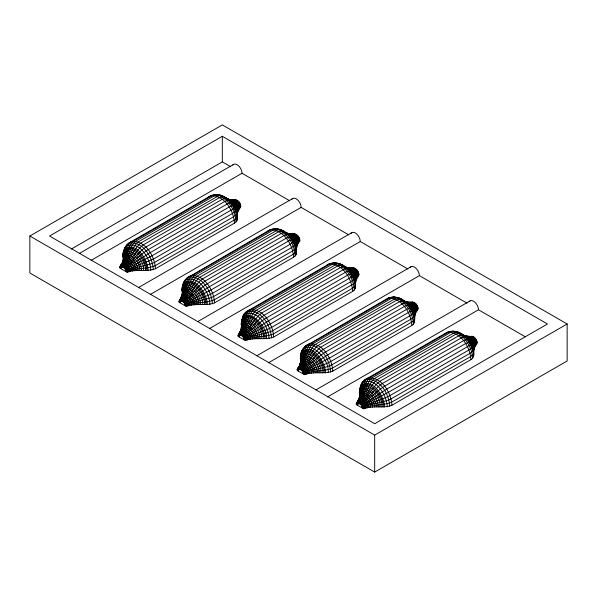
<?xml version="1.0" encoding="UTF-8"?>
<svg xmlns="http://www.w3.org/2000/svg" width="597" height="597" viewBox="0 0 597 597"><rect width="100%" height="100%" fill="white"/><g stroke="black" fill="none" stroke-linecap="round" stroke-linejoin="round"><path stroke-width="0.9" d="M247.591 310.962C239.367 315.716 243.852 325.178 240.158 332.26C243.24 325.171 239.166 315.597 247.591 310.962L328.41 264.299C335.148 261.076 343.357 263.949 348.096 269.322C350.7 270.851 353.857 270.419 356.588 269.523L358.155 271.695L359.021 274.933L356.021 280.06L355.409 284.806M477.025 341.603C469.235 345.745 477.66 355.558 470.914 359.648L391.916 405.251C382.946 408.736 372.744 405.132 363.595 408.811L356.208 404.542L356.26 403.833C363.14 396.736 355.976 384.647 365.819 379.214L446.638 332.559C453.377 329.328 461.585 332.208 466.324 337.581C468.929 339.111 472.085 338.671 474.816 337.783L476.757 340.775L477.249 343.193L474.652 347.253L473.667 351.551C473.376 343.693 467.958 336.432 460.608 333.708L466.541 336.551L469.891 337.104L473.555 336.79L474.816 337.783M120.982 268.74C121.019 265.643 124.87 267.441 125.333 269.426L152.011 255.777L231.002 210.166C238.904 208.01 229.778 201.331 227.099 198.502C222.397 194.868 215.696 193.391 210.181 196.047L129.37 242.703C124.4 246.151 121.975 252.747 123.325 258.583C124.228 262.419 120.236 264.658 119.751 268.031L127.139 272.292C136.295 268.613 146.489 272.225 155.466 268.74L234.464 223.136C241.136 219.024 232.74 209.234 240.576 205.092C239.412 198.547 232.591 200.077 227.845 199.428L232.524 200.152L236.457 199.973M405.818 302.283C409.811 302.351 415.408 300.91 417.273 305.821L411.915 309.97L413.169 312.992L409.818 315.843L330.828 361.454L326.275 363.663L302.918 372.356C302.649 370.222 298.507 367.737 298.321 371.125M237.181 216.547L237.793 211.801L240.792 206.674L240.576 205.092M296.321 249.165L296.291 250.68C295.485 246.77 297.03 242.748 299.851 240.031C299.336 234.531 293.791 232.92 289.172 234.181C294.172 233.494 297.59 239.427 297.813 243.822L296.321 249.165C296.022 242.098 291.627 235.255 285.194 232.233C288.388 234.987 292.799 236.076 296.858 234.845M415.706 303.649C412.773 304.589 408.938 305.186 406.564 302.776C401.796 297.828 393.953 295.351 387.52 298.433L304.985 346.491L303.142 350.67L302.813 356.506L301.642 361.267L299.679 365.588L297.313 369.088L297.09 370.416L304.477 374.685C313.634 370.998 323.828 374.61 332.805 371.125L411.803 325.522C417.855 321.656 411.43 312.552 418.079 308.291L417.273 305.821M121.848 265.008C125.34 258.494 121.392 249.934 127.325 244.748M123.057 256.717L123.415 251.74L124.467 250.143M123.206 257.501C126.154 237.912 147.429 259.71 145.37 270.299M123.325 258.583L123.042 253.524L125.049 247.486L127.646 244.106L131.191 241.651C145.25 239.71 154.847 256.397 155.466 268.74M123.333 259.673C124.445 240.352 145.608 259.844 143.496 270.232M180.093 302.866C180.436 299.216 184.839 302.373 184.876 304.657L186.033 304.836C194.831 300.634 204.92 300.589 213.689 296.515L292.679 250.912L295.448 248.628L295.873 247.576C293.411 236.33 281.239 224.853 269.299 230.173L186.757 278.232L184.167 281.612L183.16 292.261L178.861 302.157L186.257 306.425C195.406 302.746 205.607 306.351 214.577 302.866L293.575 257.262C300.321 253.173 291.896 243.36 299.687 239.218M180.361 300.164C181.324 290.314 192.652 298.91 191.48 305.216M185.309 279.792L183.152 283.545L182.152 287.65L182.451 293.799C181.339 288.217 182.712 282.381 186.757 278.232L190.301 275.777C204.361 273.836 213.957 290.523 214.577 302.866M182.167 290.851L182.525 285.866M182.316 291.635C185.271 272.045 206.547 293.836 204.487 304.433M200.734 304.351C200.308 296.866 195.137 287.926 187.018 287.299C180.354 288.575 184.025 297.448 179.085 300.828L180.242 301.985M182.436 292.717C185.122 274.889 204.487 294.724 202.607 304.366M273.695 336.999C273.075 324.656 263.478 307.962 249.412 309.91L245.874 312.365L243.278 315.746L242.27 326.387L240.778 330.641L238.031 335.581L237.979 336.283L245.367 340.551C254.523 336.872 264.717 340.484 273.695 336.999L352.685 291.388C359.357 287.284 350.969 277.486 358.797 273.344M239.21 336.999C239.852 332.932 244.695 337.298 244.136 339.842M239.472 334.298C240.434 324.44 251.77 333.036 250.591 339.342M241.561 327.932C239.084 300.507 268.956 323.962 266.299 338.768M241.278 324.977L241.643 319.992M241.434 325.761C244.382 306.171 265.658 327.962 263.598 338.559M298.59 368.424L301.381 360.513L302.388 349.872L304.985 346.491L308.53 344.036C322.589 342.096 332.186 358.782 332.805 371.125M306.709 345.088C303.343 347.842 300.978 351.536 300.381 355.909L300.679 362.058C297.687 331.081 330.589 355.185 328.119 372.685M300.395 359.103L300.754 354.125M300.545 359.887C303.492 340.297 324.768 362.095 322.708 372.685M300.664 360.969C303.351 343.148 322.708 362.976 320.835 372.618M356.999 403.557L361.237 393.848L362.886 382.52L364.103 380.617L367.64 378.17C381.699 376.222 391.296 392.908 391.916 405.251M357.439 405.251C358.073 401.184 362.924 405.557 362.364 408.102M358.304 401.527C361.827 394.08 357.625 384.281 365.819 379.214M379.946 406.751C382.043 396.415 360.939 376.811 359.79 396.184L359.491 390.035L361.506 383.998C373.901 373.752 387.386 395.736 387.237 406.818M358.804 400.483L360.804 393.147L360.991 386.147C372.334 376.774 384.669 396.886 384.528 407.02M359.506 393.236L359.864 388.251L360.924 386.655M359.655 394.02C362.61 374.431 383.886 396.221 381.826 406.818M359.618 396.93L359.506 398.348L358.618 399.632M418.079 308.291L418.139 309.059L415.534 313.127L414.549 317.417C414.251 310.627 410.184 303.955 404.087 300.858M414.333 317.373C412.818 313.619 415.102 309.843 417.915 307.477M123.87 267.605L124.086 266.329C131.997 260.516 135.541 250.695 143.25 244.882L222.248 199.279L225.77 198.167L227.099 198.502C229.621 202.241 234.442 202.838 238.367 201.264M182.988 301.739L183.204 300.463C191.107 294.649 194.652 284.829 202.368 279.015L281.359 233.405L284.881 232.3L286.209 232.636C288.739 236.367 293.552 236.964 297.478 235.39M242.098 335.865L242.315 334.589C250.225 328.775 253.762 318.955 261.479 313.141L340.477 267.531L343.999 266.426L345.327 266.762L348.096 269.322M301.216 369.991L301.425 368.715C309.336 362.901 312.88 353.081 320.596 347.267L399.587 301.664L403.109 300.56L404.438 300.888L407.214 303.455M360.327 404.124L360.543 402.848C368.446 397.035 371.991 387.214 379.707 381.401L458.705 335.79L462.227 334.686L463.548 335.021L466.324 337.581M313.358 372.946C314.238 365.498 301.321 353.514 299.269 366.386L301.082 360.17L300.948 353.782C310.53 339.984 326.231 362.633 325.417 372.894M182.361 294.881L182.167 295.963L184.286 289.873L185.54 280.135C198.853 274.792 209.584 292.821 209.898 304.433M241.472 329.014L241.278 330.089C240.546 308.164 263.732 326.507 261.725 338.492M300.582 363.14L300.388 364.222C300.649 345.432 320.738 362.155 318.955 372.61M359.7 397.266L359.506 398.348C364.58 396.259 368.707 403.169 368.819 407.602M122.848 255.941L123.206 254.382M181.958 290.067L182.316 288.508M241.076 324.201L241.434 322.641M300.187 358.327C305 338.715 325.895 361.804 324.067 372.774M359.304 392.453L359.655 390.893M148.078 270.508C148.213 260.374 135.877 240.255 124.542 249.636L124.042 258.128L121.318 265.143C124.198 261.217 122.236 252.397 129.348 253.225C136.631 255.188 141.22 263.008 141.616 270.225M187.958 305.962C188.592 302.104 181.995 294.776 179.727 300.381L182.279 294.545M300.194 364.021C302.142 348.275 318.47 364.133 317.082 372.662M181.555 296.963L183.003 290.508L182.719 285.53C192.301 271.725 208.002 294.373 207.189 304.634M123.236 254.449C129.668 237.352 148.228 260.21 146.728 270.389M122.445 262.829C125.683 254.844 135.086 265.292 134.176 270.792M122.855 261.635C125.624 248.897 139.026 263.374 137.87 270.389M182.346 288.582C188.779 271.486 207.346 294.336 205.838 304.515M183.801 283.456L184.234 281.821M181.04 298.134C183.339 288.381 194.406 298.687 193.294 304.925M182.481 293.299C186.965 281.388 199.898 297.313 198.853 304.403M181.966 295.761C184.734 283.023 198.144 297.5 196.98 304.522M241.457 322.708C247.889 305.612 266.456 328.462 264.956 338.648M242.912 317.582L243.352 315.955M269.008 338.559C268.695 326.955 257.964 308.925 244.658 314.268L243.009 325.589L238.837 334.507L239.546 333.402M241.703 326.178C246.665 312.977 261.001 330.619 259.844 338.484M241.598 327.432C246.076 315.522 259.016 331.439 257.964 338.536M240.666 331.089C243.912 323.104 253.307 333.551 252.404 339.051M241.389 328.671C245.449 318.664 257.232 331.76 256.098 338.648M241.076 329.895C244.718 320.94 255.255 332.656 254.24 338.82M302.03 351.708L302.463 350.081M307.925 373.819C307.821 369.886 304.186 363.782 299.679 365.588L297.948 368.64L298.657 367.528M359.685 390.968C366.118 373.871 384.684 396.721 383.184 406.9M357.775 401.662C359.931 389.96 371.274 400.46 370.633 407.311M359.931 394.43C364.894 381.229 379.229 398.878 378.073 406.744M359.827 395.692C364.304 383.774 377.237 399.699 376.192 406.796M359.304 398.147C362.073 385.408 375.483 399.886 374.326 406.908M125.333 269.426L125.579 269.971L126.646 269.874L153.489 259.068L232.479 213.457L235.315 211.398L236.502 208.017L240.3 204.256M300.09 365.289L299.694 366.349C301.231 356.581 312.873 367.08 311.522 373.177M124.288 267.978L124.713 266.881C132.743 261.359 137.832 252.643 145.743 247.091L224.733 201.48L228.091 200.226L229.875 201.07M183.398 302.104L183.824 301.015C191.861 295.493 196.943 286.776 204.853 281.217L283.851 235.614L287.209 234.36L288.336 234.517L290.739 237.151L292.291 237.449L298.06 236.046M242.516 336.23L242.934 335.141C250.971 329.619 256.061 320.902 263.971 315.35L344.79 268.859L347.447 268.643L351.432 273.471L354.984 281.702L353.469 283.896L272.799 330.648C264.038 334.723 253.941 334.768 245.143 338.962L243.986 338.783M301.627 370.364L302.052 369.267C310.089 363.745 315.171 355.028 323.081 349.476L403.9 302.985L406.564 302.776L410.549 307.604L416.818 305.03M360.745 404.49L361.163 403.4C369.2 397.878 374.282 389.162 382.192 383.602L461.19 337.999L463.018 337.118L465.675 336.902L468.078 339.536L469.63 339.835L475.399 338.432M472.951 349.058L472.787 351.014L470.026 353.297L391.028 398.9C382.259 402.975 372.17 403.027 363.372 407.221L362.215 407.042M123.154 260.516C128.251 253.747 136.534 264.777 136.012 270.56M130.586 271.434C130.855 265.792 122.698 258.158 119.975 266.695L121.131 267.852M122.169 263.12C126.213 257.747 132.78 266.493 132.37 271.083M182.264 294.649C187.368 287.873 195.644 298.903 195.129 304.694M245.389 313.925L246.113 312.544L247.725 311.612M304.5 348.051L305.231 346.67M300.836 361.551C306.537 353.984 315.791 366.312 315.209 372.774M299.209 366.088L298.134 367.939M299.507 365.506C303.552 360.133 310.119 368.879 309.709 373.468M359.603 397.035C364.707 390.259 372.983 401.288 372.468 407.079M358.327 400.221L357.252 402.065M297.813 243.822L299.91 240.807L299.851 240.031M121.87 263.702L119.81 267.322L121.019 268.269M179.913 299.679C182.682 292.806 190.331 300.821 189.704 305.56M239.024 333.813C241.8 326.932 249.449 334.954 248.815 339.686M299.41 238.39L295.619 242.151L294.433 245.531L291.597 247.583L212.599 293.194L208.047 295.403L184.689 304.097M358.528 272.516L354.73 276.277L353.543 279.657L350.708 281.717L271.71 327.32L267.157 329.529L243.807 338.23M361.133 404.923L380.341 389.05L384.528 386.207L463.526 340.603L467.667 339.126L471.026 344.096L472.287 347.126L468.936 349.969L389.938 395.58L385.386 397.789L362.036 406.49M124.676 268.411L143.884 252.531L148.078 249.695L227.069 204.084L230.27 202.659L233.793 203.323L238.949 201.913M183.794 302.537L203.002 286.664L207.189 283.821L286.187 238.218L290.329 236.74L294.948 244.74M242.904 336.671L262.113 320.79L266.299 317.955L345.297 272.344L348.499 270.919L352.021 271.583L357.178 270.172M302.015 370.797L321.223 354.916L325.417 352.081L404.408 306.477L407.609 305.045L411.132 305.709L416.288 304.298M240.74 205.905L237.696 210.413L237.106 216.532M358.969 274.157L355.924 278.672L355.334 284.791M477.19 342.417C474.548 345.059 472.675 348.991 473.779 352.745L473.615 356.946M128.385 243.755L129.37 242.703M206.883 198.682L207.868 197.622M188.48 276.829L187.003 278.418L188.615 277.486M186.257 306.425C186.316 303.283 182.719 297.761 179.361 300.313L180.428 301.634M245.367 340.551C245.427 337.417 241.83 331.887 238.472 334.439L239.539 335.768M304.477 374.685C304.545 371.543 300.948 366.013 297.59 368.565L298.649 369.894M384.714 300.537L387.102 298.948M363.595 408.811C364.155 405.378 358.29 398.848 356.26 403.833L357.476 404.781M443.832 334.663L446.22 333.074M470.354 337.081L470.727 336.686L467.503 336.954L472.287 336.32L473.555 336.79M417.639 306.642L413.84 310.41L413.169 312.992M361.581 384.207L362.692 383.319M476.757 340.775L473.854 343.387L472.436 345.566L472.13 346.566L473.212 349.961M125.027 268.896L150.19 252.621L229.181 207.01L239.479 202.644M184.145 303.022L209.301 286.747L288.291 241.143L298.59 236.778M243.255 337.156L268.411 320.88L347.409 275.269L357.7 270.904M302.366 371.282L327.529 355.006L406.52 309.395L410.549 307.604M361.483 405.415L386.64 389.132L465.638 343.529L475.928 339.163M239.934 203.435L234.569 207.584L235.83 210.607M299.045 237.561L290.12 244.3L211.122 289.903L184.443 303.552M358.155 271.695L352.797 275.836L354.058 278.866M476.384 339.947L471.026 344.096L472.287 347.126M29.85 236.031L222.323 124.907L567.15 323.992L567.15 360.969L374.677 472.093L29.85 273.008L29.85 236.031L374.677 435.116L567.15 323.992M222.323 136.288L49.551 236.031L374.677 423.743L547.449 323.992L222.323 136.288L222.323 161.884L71.349 249.046M79.416 253.412L233.621 164.384M91.057 260.419L242.024 173.257L289.672 200.764M211.062 195.943L213.763 195.189M229.412 200.428C234.36 197.928 240.054 202.353 240.001 207.659M231.054 200.435C235.561 198.629 239.196 204.734 239.3 208.666M232.673 200.353L234.434 199.943M234.27 200.167L235.255 199.786M138.534 287.538L292.731 198.51M150.168 294.552L301.142 207.39L348.79 234.897M270.18 230.076L271.374 229.382L273.627 229.285M293.381 234.293L294.366 233.912M197.644 321.664L351.842 232.636M209.286 328.678L360.252 241.516L407.9 269.023M352.499 268.426L354.066 268.06L356.588 269.523M256.755 355.797L410.96 266.769M268.396 362.804L419.37 275.642L467.011 303.157M387.804 298.679L389.595 297.642L393.826 297.082L395.236 297.507M315.873 389.923L470.07 300.895M327.507 396.938L478.481 309.776L525.315 336.812M446.922 332.805L448.713 331.768L450.213 331.701M469.13 336.865L472.287 336.32M243.561 337.678L270.232 324.029L350.946 277.396L352.797 276.06L349.439 270.866M302.672 371.812L329.35 358.163L410.064 311.522L411.908 310.186L408.557 305M361.789 405.938L388.46 392.289L467.458 346.685L471.026 344.312L469.466 341.618M208.36 197.092L210.465 196.286M267.478 231.226L269.583 230.42M326.589 265.352L330.484 263.516L334.708 262.956M210.181 196.047C214.248 194.51 218.636 194.309 222.718 195.973M269.299 230.173C273.777 228.569 279.418 228.047 283.269 231.323M290.739 234.233C295.291 232.867 299 237.613 299.112 241.785M328.41 264.299C332.887 262.702 338.529 262.173 342.387 265.449M343.021 265.755L348.312 268.292L354.066 268.06M349.857 268.366L353.484 268.038M387.52 298.433C391.998 296.828 397.639 296.299 401.497 299.575M407.4 302.44L413.176 302.194M410.527 302.44C414.475 301.895 417.169 306.582 417.34 310.044M412.064 302.291L412.594 302.172M446.638 332.559C450.951 331.014 456.227 330.492 460.13 333.298M450.966 331.671L452.936 331.216L454.347 331.633M464.936 336.417C470.294 334.977 476.458 338.118 476.451 344.178M471.182 336.417L471.705 336.298M237.74 200.711L232.315 201.092L228.009 199.413M355.969 268.971L350.543 269.351L344.947 266.799M415.079 303.097L409.654 303.485L404.065 300.925M474.197 337.23C467.705 339.708 462.884 334.014 457.436 331.917L453.078 331.38L451.078 332.163L372.088 377.767C365.043 384.028 366.036 395.46 358.633 401.938L359.058 403.52M237.099 200.279C230.979 202.107 226.129 197.585 220.98 195.406L216.629 194.868L214.629 195.644L135.631 241.255C128.586 247.516 129.586 258.949 122.184 265.426L120.616 265.784L121.557 267.247M296.216 234.405L291.396 234.628L287.187 233.33M355.327 268.538L349.387 268.575L344.708 266.702C351.006 269.053 355.222 275.613 355.528 282.209M414.437 302.664L409.624 302.88L405.408 301.589M295.575 234.099L290.366 234.136L285.344 232.74C291.776 233.628 296.702 239.524 296.91 245.927M354.685 268.232L349.484 268.262L344.462 266.866L345.85 267.24M413.796 302.358L408.594 302.395L403.572 301C410.005 301.881 414.93 307.783 415.131 314.186M472.914 336.484L468.981 336.663L464.003 335.604C469.943 335.999 474.458 341.477 474.652 347.253M235.837 199.808L230.061 200.055M292.299 234.188L294.948 233.934M351.409 268.314L352.954 268.165M468.078 336.618L469.638 336.574M293.545 234.076L291.411 234.084M218.599 195.331L220.591 195.406M226.382 199.047C232.785 198.808 238.024 204.532 238.196 210.741M229.323 199.704C234.673 199.338 238.487 204.823 238.696 209.696M277.717 229.457L279.709 229.532M297.306 244.867C297.075 239.419 292.866 233.412 286.963 233.554C292.672 232.882 298.358 236.733 298.41 242.792M288.441 233.837L290.754 234.039M356.424 279C356.185 273.545 351.984 267.538 346.073 267.68C351.551 267.352 358.245 269.187 358.23 275.918M347.551 267.963C352.879 267.098 357.409 271.784 357.528 276.926M406.661 302.089C412.012 301.724 415.825 307.209 416.034 312.082M409.632 302.336C413.781 302.657 416.422 307.224 416.639 311.052M455.72 331.872L457.048 331.917M465.779 336.223C471.115 335.887 474.943 341.312 475.152 346.208M467.264 336.395C472.085 335.812 475.57 340.82 475.749 345.185M125.579 269.971L125.758 270.523L126.915 270.71C135.72 266.508 145.81 266.463 154.571 262.389L233.569 216.778L236.337 214.502L236.763 213.442L235.681 210.047M302.918 372.356L303.097 372.909L304.261 373.095C313.059 368.894 323.149 368.849 331.917 364.774L410.908 319.171L413.676 316.888L413.833 314.925M237.793 211.801C237.584 205.398 232.658 199.495 226.233 198.614L228.897 199.465M286.664 233.218L288.008 233.599M345.782 267.344L347.126 267.725M404.893 301.478C410.826 301.873 415.34 307.343 415.534 313.127M347.029 267.68C352.357 269.09 355.737 274.777 356.021 280.06M462.936 334.962C469.115 336.372 474.085 341.85 474.249 348.312M335.417 263.165L336.827 263.583M284.023 231.143L280.097 229.532L275.739 228.994L273.739 229.778L194.749 275.381C187.704 281.642 188.697 293.075 181.294 299.552L181.719 301.134M125.758 270.523L127.086 271.523C136.071 267.575 146.347 269.426 155.242 265.65L234.233 220.039L236.957 217.539L237.33 216.226L236.494 212.539M184.876 304.657L186.197 305.649C195.189 301.709 205.465 303.552 214.353 299.776L293.351 254.165L296.067 251.673L296.112 249.113M244.098 339.327L245.307 339.783C254.3 335.835 264.575 337.678 273.471 333.902L352.461 288.299L355.185 285.799L355.558 284.485L354.722 280.799M303.097 372.909L304.425 373.909C313.41 369.968 323.686 371.812 332.581 368.036L413.243 321.231L414.669 318.611L411.915 309.97M362.327 407.587L363.536 408.035C372.528 404.094 382.804 405.938 391.692 402.162L470.69 356.558L473.406 354.058C471.988 345.641 467.13 337.626 459.832 333.059L456.138 334.051L377.14 379.655C369.633 385.692 367.662 396.326 359.901 402.408L359.901 403.833M464.526 335.715C469.973 338.409 473.466 344.476 473.757 350.469M224.935 197.607L227.621 198.988M286.739 233.114L285.597 232.576C291.888 234.919 296.112 241.479 296.418 248.076M404.96 301.373L403.826 300.836C410.117 303.179 414.34 309.739 414.639 316.335M228.8 199.428C233.927 201.741 237.225 207.346 237.494 212.875M226.487 198.45C232.778 200.793 237.002 207.353 237.3 213.95M287.911 233.554C293.037 235.867 296.343 241.472 296.612 247.001M406.139 301.813C411.266 304.127 414.564 309.731 414.833 315.261M465.25 335.939C470.376 338.253 473.682 343.857 473.951 349.387M222.323 161.884L230.658 166.697M346.297 267.463C351.626 270.844 355.17 276.986 355.439 283.291M228.069 199.204C233.397 202.584 236.949 208.726 237.21 215.032M226.084 198.107L227.367 198.98M297.149 369.707L298.358 370.655M238.031 335.581L239.248 336.521M178.921 301.448L180.137 302.395M403.423 300.492L402.244 299.403L398.326 297.791L393.968 297.254L391.968 298.03L312.97 343.641C305.925 349.902 306.925 361.334 299.522 367.812L299.94 369.386M344.305 266.366L343.133 265.277L339.208 263.665L334.85 263.12L332.857 263.904L253.859 309.515C246.815 315.776 247.807 327.201 240.412 333.678L240.83 335.26M357.588 404.37L356.424 403.214L358.79 399.721C363.304 397.908 366.931 404.012 367.043 407.945M298.47 370.237L297.313 369.088C300.015 362.775 306.627 369.976 306.186 374.222M239.36 336.111L238.203 334.954C240.904 328.648 247.516 335.85 247.068 340.096M467.667 339.126L468.078 339.536M357.767 404.02L356.7 402.699C359.663 397.289 365.715 404.356 365.297 408.348M121.31 267.508L120.243 266.18C123.213 260.777 129.265 267.837 128.84 271.836M231.211 202.614L234.569 207.801M357.066 402.303L358.013 403.759M297.955 368.17L298.896 369.633M238.845 334.044L239.785 335.499M179.727 299.918L180.675 301.373M358.319 403.587L357.521 402.035C363.543 395.856 362.17 386.565 365.894 379.588C379.714 377.677 389.147 394.08 389.751 406.214M299.201 369.453L298.41 367.909C304.433 361.722 303.06 352.439 306.776 345.454C320.596 343.551 330.029 359.954 330.641 372.088M240.091 335.327L239.3 333.783C245.322 327.596 243.942 318.305 247.665 311.328C261.486 309.418 270.919 325.82 271.531 337.954M180.973 301.201L180.182 299.649C186.204 293.463 184.831 284.179 188.548 277.202C202.376 275.292 211.808 291.694 212.413 303.828M121.863 267.068L121.072 265.523C127.094 259.337 125.721 250.053 129.437 243.069C143.258 241.166 152.69 257.568 153.302 269.702M358.67 403.505L358.051 401.915C365.245 395.371 362.946 383.916 369.752 377.677L448.743 332.074C461.877 333.089 470.227 347.536 470.914 359.648M299.552 369.371L298.94 367.789C306.127 361.245 303.836 349.79 310.641 343.551L389.632 297.94C402.759 298.955 411.117 313.41 411.803 325.522M240.442 335.245L239.822 333.656C247.016 327.119 244.718 315.656 251.524 309.418L330.522 263.814C343.648 264.829 351.999 279.284 352.685 291.388M181.331 301.119L180.712 299.53C187.906 292.985 185.607 281.53 192.413 275.292L271.404 229.688C284.538 230.703 292.888 245.151 293.575 257.262M122.213 266.986L121.601 265.404C128.788 258.859 126.497 247.404 133.295 241.166L212.293 195.555C225.42 196.57 233.77 211.025 234.464 223.136M295.612 246.673L295.873 247.576M122.601 267.001L122.184 265.426C125.124 266.217 126.982 269.374 127.139 272.292M359.469 403.632L359.26 402.102C366.849 395.789 367.297 384.625 374.573 378.438L455.526 332.036C465.57 336.574 472.048 347.558 472.578 358.401M300.358 369.498L300.142 367.976C307.739 361.663 308.179 350.491 315.462 344.305L396.415 297.91C406.46 302.448 412.93 313.432 413.46 324.268M241.248 335.372L241.031 333.85C248.628 327.529 249.068 316.365 256.344 310.179L337.298 263.777C347.342 268.314 353.82 279.306 354.349 290.142M182.13 301.246L181.921 299.716C189.51 293.403 189.95 282.239 197.234 276.053L278.187 229.651C288.232 234.188 294.709 245.173 295.231 256.009M123.019 267.113L122.803 265.59C130.4 259.27 130.84 248.106 138.123 241.919L219.069 195.517C229.114 200.062 235.591 211.047 236.121 221.883M414.505 322.813C414.109 313.298 408.758 304.037 400.714 298.933L397.02 299.925L318.029 345.529C310.522 351.558 308.552 362.192 300.784 368.282L300.784 369.707M356.924 277.956C356.707 273.56 353.29 267.62 348.282 268.314C352.648 270.993 355.499 276.023 355.722 281.127M355.394 288.687C354.991 279.172 349.641 269.904 341.603 264.807L337.909 265.792L258.911 311.403C251.412 317.432 249.434 328.066 241.673 334.156L241.673 335.574M296.276 254.553C295.881 245.039 290.53 235.778 282.493 230.673L278.799 231.666L199.801 277.269C192.294 283.299 190.324 293.94 182.563 300.022L182.563 301.448M303.209 373.453L303.246 373.968M237.166 220.427C236.77 210.913 231.42 201.644 223.375 196.547L219.681 197.532L140.691 243.143C133.183 249.173 131.213 259.807 123.445 265.896L123.445 267.314M184.988 305.194L185.025 305.716M150.78 270.299C150.466 258.695 139.743 240.666 126.43 246.009L125.176 255.747L123.079 261.814C124.213 245.792 141.347 261.658 139.743 270.277M125.87 271.068L125.907 271.583M374.677 435.116L374.677 472.093M232.837 165.108A6.97 4.022 60 0 1 238.375 165.66A6.97 4.022 60 0 1 242.024 173.257M291.948 199.234A6.97 4.022 60 0 1 297.493 199.786A6.97 4.022 60 0 1 301.142 207.39M351.058 233.367A6.97 4.022 60 0 1 356.603 233.912A6.97 4.022 60 0 1 360.252 241.516M410.176 267.493A6.97 4.022 60 0 1 415.713 268.046A6.97 4.022 60 0 1 419.37 275.642M469.287 301.619A6.97 4.022 60 0 1 474.831 302.172A6.97 4.022 60 0 1 478.481 309.776"/></g></svg>
